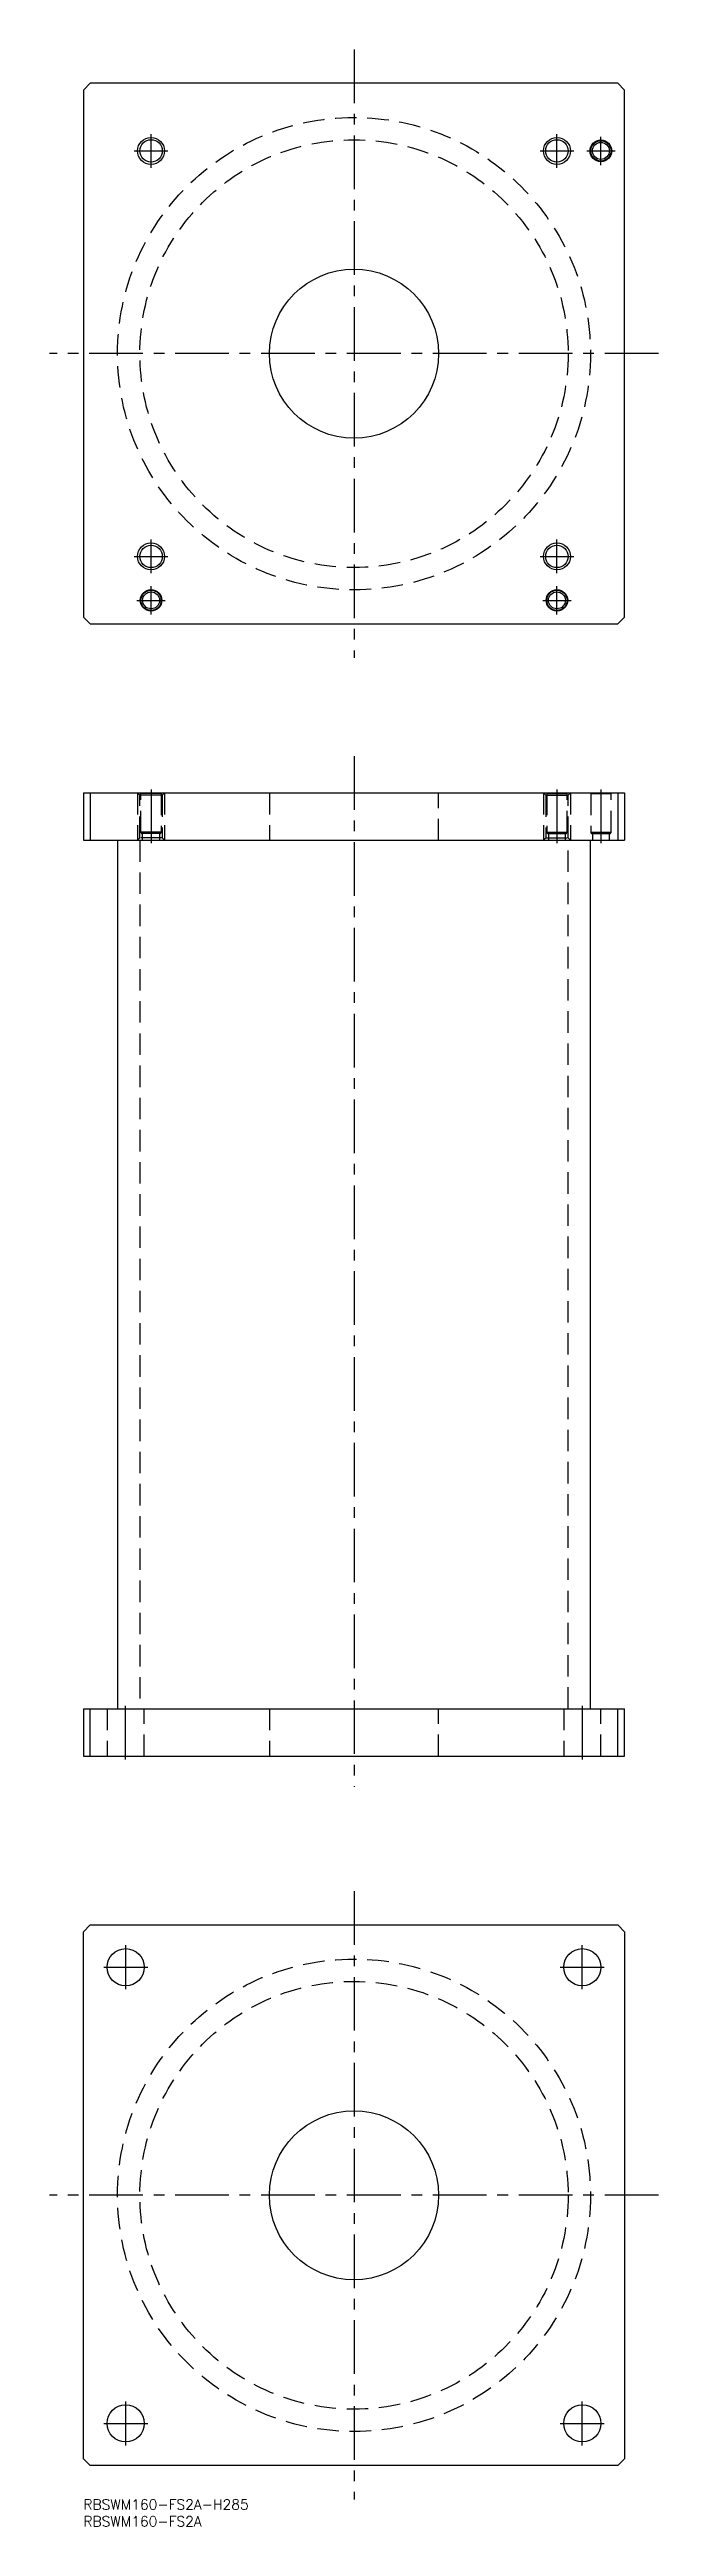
# Model space of a CAD drawing. Extents: x -10 to 170, y -8 to 725.
import ezdxf

# ---------------------------------------------------------------- set-up
doc = ezdxf.new("R2010")
doc.units = 0
doc.header["$LTSCALE"] = 0.5
doc.linetypes.add('CENTER', pattern=[50.8, 31.75, -6.35, 6.35, -6.35])
doc.linetypes.add('DASHED', pattern=[19.05, 12.7, -6.35])
for name, color, linetype in [('MSM_CENTER', 1, 'CENTER'), ('MSM_CONTINUOUS', 7, 'CONTINUOUS'), ('MSM_DASHED', 4, 'DASHED'), ('MSM_NARROW', 5, 'CONTINUOUS'), ('MSM_PART_NUMBER', 7, 'CONTINUOUS')]:
    doc.layers.add(name, color=color, linetype=linetype)
doc.styles.get("Standard").update_dxf_attribs({"font": 'txt.shx', "height": 3, "bigfont": 'bigfont.shx'})

msp = doc.modelspace()

# ---------------------------------------------------------------- linework, layer by layer
at = {"layer": 'MSM_CENTER'}
for p, q in [((80, 725), (80, 545)), ((20, 690), (20, 700)), ((140, 690), (140, 700)), ((153, 690.8), (153, 699.2)), ((15, 695), (25, 695)), ((135, 695), (145, 695)), ((148.8, 695), (157.2, 695)), ((170, 635), (-10, 635)), ((20, 570), (20, 580)), ((140, 570), (140, 580)), ((15, 575), (25, 575)), ((135, 575), (145, 575)), ((20, 557.8), (20, 566.2)), ((140, 557.8), (140, 566.2)), ((15.8, 562), (24.2, 562)), ((135.8, 562), (144.2, 562)), ((80, 515.8738), (80, 210.8738)), ((20, 506), (20, 490)), ((140, 506), (140, 490)), ((153, 506), (153, 490)), ((12.4749, 219), (12.4749, 235)), ((147.5251, 219), (147.5251, 235)), ((80, 180), (80, 0)), ((12.5, 151), (12.5, 164)), ((147.5, 151), (147.5, 164)), ((6, 157.5), (19, 157.5)), ((141, 157.5), (154, 157.5)), ((170, 90), (-10, 90)), ((6, 22.5), (19, 22.5)), ((12.5, 16), (12.5, 29)), ((141, 22.5), (154, 22.5)), ((147.5, 16), (147.5, 29))]:
    msp.add_line(p, q, dxfattribs=at)
at = {"layer": 'MSM_CONTINUOUS'}
for p, q in [((2, 715), (0, 713)), ((0, 713), (0, 557)), ((158, 715), (2, 715)), ((160, 713), (158, 715)), ((160, 557), (160, 713)), ((0, 557), (2, 555)), ((2, 555), (158, 555)), ((158, 555), (160, 557)), ((0, 505), (158, 505)), ((0, 505), (0, 491)), ((2, 505), (2, 491)), ((158, 505), (158, 491)), ((158, 505), (160, 505)), ((160, 505), (160, 491)), ((0, 491), (160, 491)), ((10.1, 491), (10.1, 234)), ((149.9, 234), (149.9, 491)), ((0, 234), (160, 234)), ((0, 234), (0, 220)), ((2, 220), (2, 234)), ((158, 220), (158, 234)), ((160, 220), (160, 234)), ((0, 220), (160, 220)), ((0, 168), (2, 170)), ((2, 170), (158, 170)), ((158, 170), (160, 168)), ((0, 12), (0, 168)), ((160, 168), (160, 12)), ((2, 10), (0, 12)), ((158, 10), (2, 10)), ((160, 12), (158, 10))]:
    msp.add_line(p, q, dxfattribs=at)
for centre, radius in [((20, 695), 3.3235), ((140, 695), 3.3235), ((153, 695), 3.2), ((153, 695), 3), ((153, 695), 2.5), ((80, 635), 25), ((20, 575), 3.3235), ((140, 575), 3.3235), ((20, 562), 3.2), ((20, 562), 3), ((20, 562), 2.5), ((140, 562), 3.2), ((140, 562), 3), ((140, 562), 2.5), ((12.5, 157.5), 5.5), ((147.5, 157.5), 5.5), ((80, 90), 25), ((12.5, 22.5), 5.5), ((147.5, 22.5), 5.5)]:
    msp.add_circle(centre, radius, dxfattribs=at)
at = {"layer": 'MSM_DASHED'}
for p, q in [((16.6765, 504.3235), (16, 505)), ((16, 505), (16, 491)), ((23.3235, 504.3235), (16.6765, 504.3235)), ((16.6765, 491.6765), (16.6765, 504.3235)), ((17, 504.8), (16.8, 505)), ((23, 504.8), (17, 504.8)), ((17, 493.4), (17, 504.8)), ((23.2, 505), (23, 504.8)), ((23, 504.8), (23, 493.4)), ((24, 505), (23.3235, 504.3235)), ((23.3235, 504.3235), (23.3235, 491.6765)), ((24, 505), (24, 491)), ((55, 505), (55, 491)), ((105, 491), (105, 505)), ((136, 505), (136.6765, 504.3235)), ((136, 505), (136, 491)), ((136.6765, 504.3235), (143.3235, 504.3235)), ((136.6765, 504.3235), (136.6765, 491.6765)), ((136.8, 505), (137, 504.8)), ((137, 504.8), (143, 504.8)), ((137, 504.8), (137, 493.4)), ((143, 504.8), (143.2, 505)), ((143, 493.4), (143, 504.8)), ((143.3235, 504.3235), (144, 505)), ((143.3235, 491.6765), (143.3235, 504.3235)), ((144, 505), (144, 491)), ((149.8, 505), (150, 504.8)), ((150, 504.8), (156, 504.8)), ((150, 504.8), (150, 493.4)), ((156, 504.8), (156.2, 505)), ((156, 493.4), (156, 504.8)), ((16, 491), (16.6765, 491.6765)), ((23.3235, 491.6765), (16.6765, 491.6765)), ((23, 493.4), (17, 493.4)), ((22.6, 493), (17.4, 493)), ((17.5, 491), (17.5, 493)), ((22.5, 493), (22.5, 491)), ((23.3235, 491.6765), (24, 491)), ((136.6765, 491.6765), (136, 491)), ((136.6765, 491.6765), (143.3235, 491.6765)), ((137, 493.4), (143, 493.4)), ((137.4, 493), (142.6, 493)), ((137.5, 493), (137.5, 491)), ((142.5, 491), (142.5, 493)), ((144, 491), (143.3235, 491.6765)), ((150, 493.4), (156, 493.4)), ((150.4, 493), (155.6, 493)), ((150.5, 493), (150.5, 491)), ((155.5, 491), (155.5, 493)), ((16.7, 491), (16.7, 234)), ((143.3, 234), (143.3, 491)), ((7, 234), (7, 220)), ((18, 220), (18, 234)), ((55, 234), (55, 220)), ((105, 220), (105, 234)), ((142, 234), (142, 220)), ((153, 220), (153, 234))]:
    msp.add_line(p, q, dxfattribs=at)
for centre, radius in [((80, 635), 69.9), ((80, 635), 63.3), ((80, 90), 69.9), ((80, 90), 63.3)]:
    msp.add_circle(centre, radius, dxfattribs=at)
for centre, start, end in [((17.4, 493.4), 180, 270), ((22.6, 493.4), 270, 0), ((137.4, 493.4), 180, 270), ((142.6, 493.4), 270, 0), ((150.4, 493.4), 180, 270), ((155.6, 493.4), 270, 0)]:
    msp.add_arc(centre, 0.4, start, end, dxfattribs=at)
at = {"layer": 'MSM_NARROW'}
for centre in [(20, 695), (140, 695), (20, 575), (140, 575)]:
    msp.add_circle(centre, 4, dxfattribs=at)

# ---------------------------------------------------------------- texts
at = {"layer": 'MSM_PART_NUMBER'}
for s, p in [('RBSWM160-FS2A-H285', (0, -3)), ('RBSWM160-FS2A', (0, -8))]:
    msp.add_text(s, height=3, dxfattribs=at).set_placement(p)

doc.saveas('drawing.dxf')
